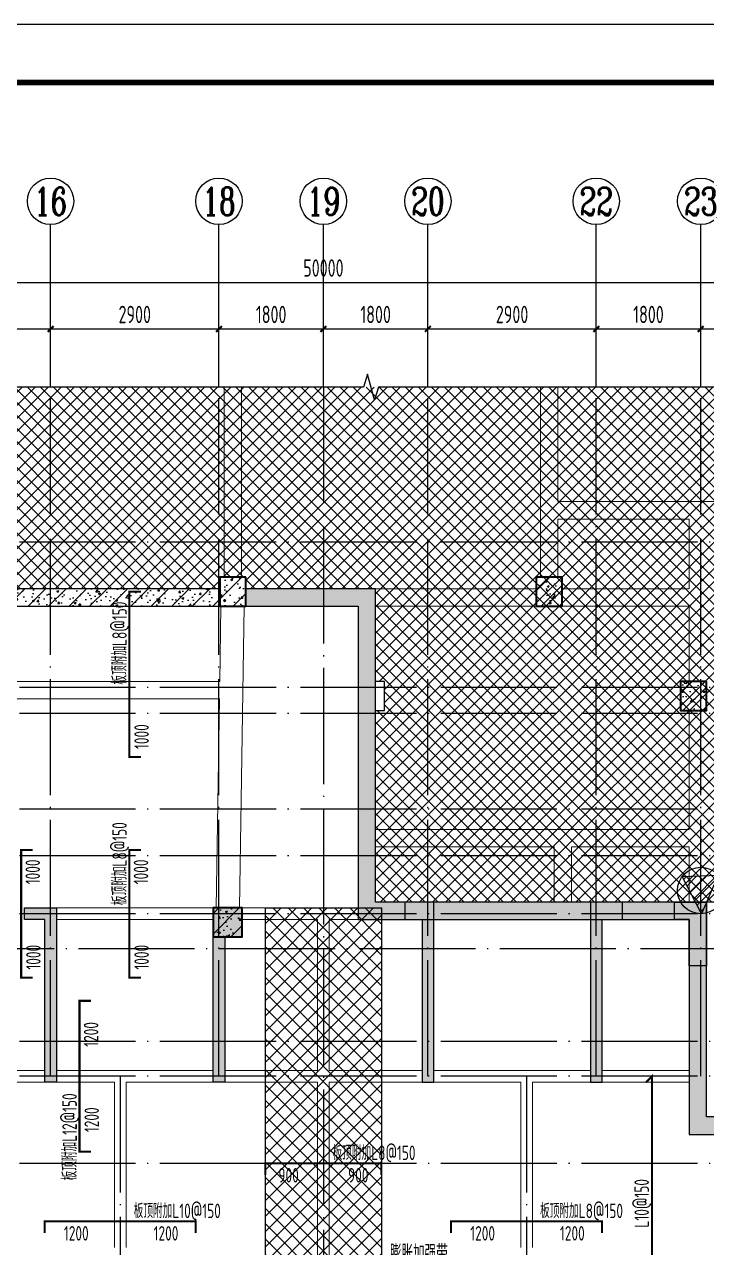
# Model space of a CAD drawing. Extents: x -1712635 to -854203, y -534641 to -21985.
# Drawn here: x -1229441 to -1217691, y -82062 to -60993 of the extents above; entities that cross this region are included whole.
import ezdxf
from ezdxf.enums import TextEntityAlignment as Align

# ---------------------------------------------------------------- set-up
doc = ezdxf.new("R2010")
doc.units = 0
doc.header["$LTSCALE"] = 1000
doc.linetypes.add('DOTE', pattern=[2.4200000000000004, 2, -0.2, 0.02, -0.2])
doc.linetypes.add('底图$0$虚线', pattern=[625, 375, -250])
doc.layers.get('0').update_dxf_attribs({"linetype": 'CONTINUOUS'})
doc.layers.get('Defpoints').update_dxf_attribs({"linetype": 'CONTINUOUS'})
for name, color, linetype in [('-TK', 7, 'CONTINUOUS'), ('A-AXIS', 1, 'CONTINUOUS'), ('A-DOTE', 10, 'DOTE'), ('AXIS_NUM', 7, 'CONTINUOUS'), ('S-B板填充', 251, 'CONTINUOUS'), ('S-B板配筋', 6, 'CONTINUOUS'), ('S-B板配筋号', 7, 'CONTINUOUS'), ('S-Q墙填充', 252, 'CONTINUOUS'), ('S-Q墙实线', 6, 'CONTINUOUS'), ('S-X详图标注', 3, 'CONTINUOUS'), ('S-Y一般标注', 3, 'CONTINUOUS'), ('S-Z柱实线', 6, 'CONTINUOUS'), ('S-楼板文字', 7, 'CONTINUOUS'), ('THIN', 7, 'CONTINUOUS'), ('后浇带', 8, 'CONTINUOUS'), ('轮廓线-核心筒', 7, 'CONTINUOUS')]:
    doc.layers.add(name, color=color, linetype=linetype)
doc.layers.add('底图$0$砼柱', color=2, linetype='CONTINUOUS', lineweight=35)
doc.layers.add('底图$0$砼梁虚线', color=4, linetype='底图$0$虚线', lineweight=18)
doc.styles.add('TSSD_Axis', font='complex.shx', dxfattribs={"width": 0.7, "bigfont": 'hztxt.shx'})
doc.styles.add('TSSD_DIMENSION', font='Tssdeng.shx', dxfattribs={"width": 0.7, "bigfont": 'tssdchn.shx'})
doc.styles.add('TSSD_REIN', font='tssdeng.shx', dxfattribs={"width": 0.7, "height": 300, "bigfont": 'tssdchn.shx'})
doc.dimstyles.new('TSSD_100_100', dxfattribs={"dimtxt": 300, "dimasz": 100, "dimexe": 100, "dimexo": 250, "dimgap": 100, "dimtad": 1, "dimdec": 0, "dimzin": 0, "dimdsep": 46, "dimtxsty": 'TSSD_DIMENSION', "dimblk": 'ARCHTICK', "dimcen": 0, "dimdle": 100, "dimclrt": 7, "dimadec": 0, "dimazin": 0, "dimtfac": 1, "dimtdec": 0, "dimtix": 1, "dimtmove": 2, "dimatfit": 3, "dimldrblk": 'ARCHTICK', "dimfxl": 0, "dimtolj": 1, "dimtzin": 0, "dimarcsym": 0})
pattern_1 = [(49.99999999999999, (-1250292.008570448, -65762.50200180066), (358.6300913003767, -31.37606749129755), [37.5, -412.5]), (355, (-1250292.008570448, -65762.50200180066), (-69.3756668065, 376.0960668500059), [30, -330]), (100.4514, (-1250262.122730449, -65765.11667180066), (289.2546908570108, 344.7197710304768), [31.870095, -350.571056]), (46.18420000000002, (-1250292.008570448, -65662.50200180066), (533.6205243128222, -82.75950716450905), [56.24999999999993, -618.7499999999989]), (96.6356, (-1250247.540197948, -65669.39865530067), (467.3313527743517, 487.0589354502209), [47.805144, -525.8565]), (351.1842, (-1250292.008570448, -65662.50200180066), (467.3309725668136, 487.0593004626623), [45, -495]), (21, (-1250242.008570448, -65687.50200180066), (298.4535260592309, -201.3094453326694), [37.5, -412.5]), (326.0000000000001, (-1250242.008570448, -65687.50200180066), (121.6576659607909, 362.5750225234265), [30, -330]), (71.4514, (-1250217.137453949, -65704.27780480066), (420.111314290745, 161.2652483549762), [31.870095, -350.571056]), (37.50000000000001, (-1250292.008570448, -65762.50200180066), (6.079927658645334, 166.4469269156558), [0, -326, 0, -335, 0, -331.25]), (7.499999999999999, (-1250292.008570448, -65762.50200180066), (131.5347687210743, 197.2058559411801), [0, -191, 0, -318.5, 0, -126.25]), (327.5, (-1250403.508570448, -65762.50200180066), (266.9112180862045, -11.27743586718988), [0, -125, 0, -390, 0, -517.5]), (317.5, (-1250453.508570448, -65762.50200180066), (291.5930846711931, 50.05249116615887), [0, -162.5, 0, -259, 0, -367.5]), (45, (-1250292.008570448, -65762.50200180066), (-176.7766952966369, 176.7766952966369), [])]

# ---------------------------------------------------------------- blocks, each defined once
blk = doc.blocks.new('ts_axno')
at = {"color": 0, "linetype": 'ByBlock', "lineweight": -2}
blk.add_circle((0, 0), 0.5, dxfattribs=at)
at = {"color": 0, "linetype": 'ByBlock', "lineweight": -2, "style": 'TSSD_Axis', "width": 0.7}
blk.add_attdef('A', text='', height=0.6, dxfattribs=at).set_placement((0, 0), align=Align.MIDDLE_CENTER)
blk = doc.blocks.new('_ArchTick')
at = {"color": 0, "const_width": 0.35}
blk.add_lwpolyline([(-0.5, -0.5), (0.5, 0.5)], dxfattribs=at)
blk = doc.blocks.new('*D442')
at = {"layer": 'Defpoints', "color": 0}
for p in [(-201473.6084376008, 330467.6195611753), (-203273.6084382245, 329467.6195611753), (-201473.6084376008, 329467.6195611753)]:
    blk.add_point(p, dxfattribs=at)
at = {"layer": 'S-Y一般标注', "color": 0, "lineweight": -2}
for p, q in [((-203373.6084382245, 330467.6195611753), (-201373.6084376008, 330467.6195611753)), ((-203273.6084382245, 329717.6195611753), (-203273.6084382245, 330567.6195611753)), ((-201473.6084376008, 329717.6195611753), (-201473.6084376008, 330567.6195611753))]:
    blk.add_line(p, q, dxfattribs=at)
at = {"layer": 'S-Y一般标注', "color": 0, "lineweight": -2, "xscale": 100, "yscale": 100, "zscale": 100, "rotation": 180}
blk.add_blockref('_ArchTick', (-203273.6084382245, 330467.6195611753), dxfattribs=at)
at = {"layer": 'S-Y一般标注', "color": 0, "lineweight": -2, "xscale": 100, "yscale": 100, "zscale": 100}
blk.add_blockref('_ArchTick', (-201473.6084376008, 330467.6195611753), dxfattribs=at)
at = {"layer": 'S-Y一般标注', "color": 7, "insert": (-202373.6084379126, 330717.6195611753), "char_height": 300, "attachment_point": 5, "style": 'TSSD_DIMENSION'}
blk.add_mtext('\\A1;1800', dxfattribs=at)
blk = doc.blocks.new('*D443')
at = {"layer": 'Defpoints', "color": 0}
for p in [(-198573.6084374912, 330467.6195611753), (-201473.6084376008, 329467.6195611753), (-198573.6084374912, 329467.6195611753)]:
    blk.add_point(p, dxfattribs=at)
at = {"layer": 'S-Y一般标注', "color": 0, "lineweight": -2}
for p, q in [((-201573.6084376008, 330467.6195611753), (-198473.6084374912, 330467.6195611753)), ((-201473.6084376008, 329717.6195611753), (-201473.6084376008, 330567.6195611753)), ((-198573.6084374912, 329717.6195611753), (-198573.6084374912, 330567.6195611753))]:
    blk.add_line(p, q, dxfattribs=at)
at = {"layer": 'S-Y一般标注', "color": 0, "lineweight": -2, "xscale": 100, "yscale": 100, "zscale": 100, "rotation": 180}
blk.add_blockref('_ArchTick', (-201473.6084376008, 330467.6195611753), dxfattribs=at)
at = {"layer": 'S-Y一般标注', "color": 0, "lineweight": -2, "xscale": 100, "yscale": 100, "zscale": 100}
blk.add_blockref('_ArchTick', (-198573.6084374912, 330467.6195611753), dxfattribs=at)
at = {"layer": 'S-Y一般标注', "color": 7, "insert": (-200023.608437546, 330717.6195611753), "char_height": 300, "attachment_point": 5, "style": 'TSSD_DIMENSION'}
blk.add_mtext('\\A1;2900', dxfattribs=at)
blk = doc.blocks.new('*D444')
at = {"layer": 'Defpoints', "color": 0}
for p in [(-196773.608438376, 330467.6195611753), (-198573.6084374912, 329467.6195611753), (-196773.608438376, 329467.6195611753)]:
    blk.add_point(p, dxfattribs=at)
at = {"layer": 'S-Y一般标注', "color": 0, "lineweight": -2}
for p, q in [((-198673.6084374912, 330467.6195611753), (-196673.608438376, 330467.6195611753)), ((-198573.6084374912, 329717.6195611753), (-198573.6084374912, 330567.6195611753)), ((-196773.608438376, 329717.6195611753), (-196773.608438376, 330567.6195611753))]:
    blk.add_line(p, q, dxfattribs=at)
at = {"layer": 'S-Y一般标注', "color": 0, "lineweight": -2, "xscale": 100, "yscale": 100, "zscale": 100, "rotation": 180}
blk.add_blockref('_ArchTick', (-198573.6084374912, 330467.6195611753), dxfattribs=at)
at = {"layer": 'S-Y一般标注', "color": 0, "lineweight": -2, "xscale": 100, "yscale": 100, "zscale": 100}
blk.add_blockref('_ArchTick', (-196773.608438376, 330467.6195611753), dxfattribs=at)
at = {"layer": 'S-Y一般标注', "color": 7, "insert": (-197673.6084379336, 330717.6195611753), "char_height": 300, "attachment_point": 5, "style": 'TSSD_DIMENSION'}
blk.add_mtext('\\A1;1800', dxfattribs=at)
blk = doc.blocks.new('*D445')
at = {"layer": 'Defpoints', "color": 0}
for p in [(-194973.6084392609, 330467.6195611753), (-196773.608438376, 329467.6195611753), (-194973.6084392609, 329467.6195611753)]:
    blk.add_point(p, dxfattribs=at)
at = {"layer": 'S-Y一般标注', "color": 0, "lineweight": -2}
for p, q in [((-196873.608438376, 330467.6195611753), (-194873.6084392609, 330467.6195611753)), ((-196773.608438376, 329717.6195611753), (-196773.608438376, 330567.6195611753)), ((-194973.6084392609, 329717.6195611753), (-194973.6084392609, 330567.6195611753))]:
    blk.add_line(p, q, dxfattribs=at)
at = {"layer": 'S-Y一般标注', "color": 0, "lineweight": -2, "xscale": 100, "yscale": 100, "zscale": 100, "rotation": 180}
blk.add_blockref('_ArchTick', (-196773.608438376, 330467.6195611753), dxfattribs=at)
at = {"layer": 'S-Y一般标注', "color": 0, "lineweight": -2, "xscale": 100, "yscale": 100, "zscale": 100}
blk.add_blockref('_ArchTick', (-194973.6084392609, 330467.6195611753), dxfattribs=at)
at = {"layer": 'S-Y一般标注', "color": 7, "insert": (-195873.6084388185, 330717.6195611753), "char_height": 300, "attachment_point": 5, "style": 'TSSD_DIMENSION'}
blk.add_mtext('\\A1;1800', dxfattribs=at)
blk = doc.blocks.new('*D446')
at = {"layer": 'Defpoints', "color": 0}
for p in [(-192073.6084391514, 330467.6195611753), (-194973.6084392609, 329467.6195611753), (-192073.6084391514, 329467.6195611753)]:
    blk.add_point(p, dxfattribs=at)
at = {"layer": 'S-Y一般标注', "color": 0, "lineweight": -2}
for p, q in [((-195073.6084392609, 330467.6195611753), (-191973.6084391514, 330467.6195611753)), ((-194973.6084392609, 329717.6195611753), (-194973.6084392609, 330567.6195611753)), ((-192073.6084391514, 329717.6195611753), (-192073.6084391514, 330567.6195611753))]:
    blk.add_line(p, q, dxfattribs=at)
at = {"layer": 'S-Y一般标注', "color": 0, "lineweight": -2, "xscale": 100, "yscale": 100, "zscale": 100, "rotation": 180}
blk.add_blockref('_ArchTick', (-194973.6084392609, 330467.6195611753), dxfattribs=at)
at = {"layer": 'S-Y一般标注', "color": 0, "lineweight": -2, "xscale": 100, "yscale": 100, "zscale": 100}
blk.add_blockref('_ArchTick', (-192073.6084391514, 330467.6195611753), dxfattribs=at)
at = {"layer": 'S-Y一般标注', "color": 7, "insert": (-193523.6084392061, 330717.6195611753), "char_height": 300, "attachment_point": 5, "style": 'TSSD_DIMENSION'}
blk.add_mtext('\\A1;2900', dxfattribs=at)
blk = doc.blocks.new('*D447')
at = {"layer": 'Defpoints', "color": 0}
for p in [(-190273.6084385277, 330467.6195611753), (-192073.6084391514, 329467.6195611753), (-190273.6084385277, 329467.6195611753)]:
    blk.add_point(p, dxfattribs=at)
at = {"layer": 'S-Y一般标注', "color": 0, "lineweight": -2}
for p, q in [((-192173.6084391514, 330467.6195611753), (-190173.6084385277, 330467.6195611753)), ((-192073.6084391514, 329717.6195611753), (-192073.6084391514, 330567.6195611753)), ((-190273.6084385277, 329717.6195611753), (-190273.6084385277, 330567.6195611753))]:
    blk.add_line(p, q, dxfattribs=at)
at = {"layer": 'S-Y一般标注', "color": 0, "lineweight": -2, "xscale": 100, "yscale": 100, "zscale": 100, "rotation": 180}
blk.add_blockref('_ArchTick', (-192073.6084391514, 330467.6195611753), dxfattribs=at)
at = {"layer": 'S-Y一般标注', "color": 0, "lineweight": -2, "xscale": 100, "yscale": 100, "zscale": 100}
blk.add_blockref('_ArchTick', (-190273.6084385277, 330467.6195611753), dxfattribs=at)
at = {"layer": 'S-Y一般标注', "color": 7, "insert": (-191173.6084388395, 330717.6195611753), "char_height": 300, "attachment_point": 5, "style": 'TSSD_DIMENSION'}
blk.add_mtext('\\A1;1800', dxfattribs=at)
blk = doc.blocks.new('*D448')
at = {"layer": 'Defpoints', "color": 0}
for p in [(-188573.6084396375, 330467.6195611753), (-190273.6084385277, 329467.6195611753), (-188573.6084396375, 329467.6195611753)]:
    blk.add_point(p, dxfattribs=at)
at = {"layer": 'S-Y一般标注', "color": 0, "lineweight": -2}
for p, q in [((-190373.6084385277, 330467.6195611753), (-188473.6084396375, 330467.6195611753)), ((-190273.6084385277, 329717.6195611753), (-190273.6084385277, 330567.6195611753)), ((-188573.6084396375, 329717.6195611753), (-188573.6084396375, 330567.6195611753))]:
    blk.add_line(p, q, dxfattribs=at)
at = {"layer": 'S-Y一般标注', "color": 0, "lineweight": -2, "xscale": 100, "yscale": 100, "zscale": 100, "rotation": 180}
blk.add_blockref('_ArchTick', (-190273.6084385277, 330467.6195611753), dxfattribs=at)
at = {"layer": 'S-Y一般标注', "color": 0, "lineweight": -2, "xscale": 100, "yscale": 100, "zscale": 100}
blk.add_blockref('_ArchTick', (-188573.6084396375, 330467.6195611753), dxfattribs=at)
at = {"layer": 'S-Y一般标注', "color": 7, "insert": (-189423.6084390826, 330717.6195611753), "char_height": 300, "attachment_point": 5, "style": 'TSSD_DIMENSION'}
blk.add_mtext('\\A1;1700', dxfattribs=at)
blk = doc.blocks.new('*D456')
at = {"layer": 'Defpoints', "color": 0}
for p in [(-171773.6084387532, 331267.6195611753), (-221773.608437999, 329467.6195611753), (-171773.6084387532, 329467.6195611753)]:
    blk.add_point(p, dxfattribs=at)
at = {"layer": 'S-Y一般标注', "color": 0, "lineweight": -2}
for p, q in [((-221873.608437999, 331267.6195611753), (-171673.6084387532, 331267.6195611753)), ((-221773.608437999, 329717.6195611753), (-221773.608437999, 331367.6195611753)), ((-171773.6084387532, 329717.6195611753), (-171773.6084387532, 331367.6195611753))]:
    blk.add_line(p, q, dxfattribs=at)
at = {"layer": 'S-Y一般标注', "color": 0, "lineweight": -2, "xscale": 100, "yscale": 100, "zscale": 100, "rotation": 180}
blk.add_blockref('_ArchTick', (-221773.608437999, 331267.6195611753), dxfattribs=at)
at = {"layer": 'S-Y一般标注', "color": 0, "lineweight": -2, "xscale": 100, "yscale": 100, "zscale": 100}
blk.add_blockref('_ArchTick', (-171773.6084387532, 331267.6195611753), dxfattribs=at)
at = {"layer": 'S-Y一般标注', "color": 7, "insert": (-196773.6084383761, 331517.6195611753), "char_height": 300, "attachment_point": 5, "style": 'TSSD_DIMENSION'}
blk.add_mtext('\\A1;50000', dxfattribs=at)
blk = doc.blocks.new('A1')
blk.add_lwpolyline([(0, 59400), (0, 0), (84100, 0), (84100, 59400)], close=True)
at = {"const_width": 100}
blk.add_lwpolyline([(2500, 58400), (2500, 1000), (83100, 1000), (83100, 58400)], close=True, dxfattribs=at)
blk = doc.blocks.new('20210825.16003463')
at = {"layer": 'S-X详图标注'}
h = blk.add_hatch(dxfattribs=at)
h.set_pattern_fill('METAL', color=256, scale=30, style=0)
h.set_pattern_definition([(45, (143888.1453449943, -201553.9029858559), (-84.85281374238569, 84.8528137423857), [])])
h.paths.add_polyline_path([(32352.70566906943, 9400.007384918674), (32022.12571609183, 10042.9555483256), (32640.90579077811, 10063.03539034961)])
blk.add_lwpolyline([(32352.70566906943, 9400.007384918674), (32022.12571609183, 10042.9555483256), (32640.90579077811, 10063.03539034961), (32352.7056690699, 9400.007384918674)], dxfattribs=at)
blk.add_circle((32339.73222103878, 9799.796941618479), 399.9999999999999, dxfattribs=at)
blk = doc.blocks.new('20210825.01395608')
at = {"layer": 'A-AXIS'}
for p, q in [((103898.7004658711, -233739.6926856079), (103898.7004658711, -230939.6926856079)), ((106798.7004659807, -233739.6926856079), (106798.7004659807, -230939.6926856079)), ((108598.7004650958, -233739.6926856079), (108598.7004650958, -230939.6926856079)), ((110398.7004642109, -233739.6926856079), (110398.7004642109, -230939.6926856079)), ((113298.7004643205, -233739.6926856079), (113298.7004643205, -230939.6926856079)), ((115098.7004649442, -233739.6926856079), (115098.7004649442, -230939.6926856079))]:
    blk.add_line(p, q, dxfattribs=at)
at = {"layer": 'A-DOTE'}
for p, q in [((103898.7004658655, -245613.2426324897), (103898.7004658711, -233739.6926856079)), ((106798.7004659749, -245613.2426406814), (106798.7004659807, -233739.6926856079)), ((108598.7004650958, -233739.6926856079), (108598.7004650902, -255388.1186960402)), ((110398.7004642054, -245613.2426406814), (110398.7004642109, -233739.6926856079)), ((113298.7004643148, -245613.2426324897), (113298.7004643205, -233739.6926856079)), ((115098.7004644054, -245613.2426324897), (115098.7004649442, -233739.6926856079)), ((136822.6112885202, -236413.2426334576), (82598.7004654673, -236413.2426334576)), ((136822.6112885202, -238913.2426334576), (82598.70046546735, -238913.2426334576)), ((136822.6112885202, -239363.2426334576), (82598.7004654673, -239363.2426334576)), ((136822.6112885202, -241013.242633255), (82598.70046546735, -241013.242633255)), ((136822.6112885202, -241813.2426391831), (82598.70046546735, -241813.242639183)), ((136822.6112885202, -242813.2426327005), (82598.70046546735, -242813.2426327003)), ((82598.70046546735, -243412.972363044), (136822.6112885202, -243412.9724069442)), ((136822.6112885202, -245013.2426334395), (82598.70046546735, -245013.2426334393)), ((136822.6112885202, -245613.2426324898), (82598.70046546735, -245613.2426324897)), ((105098.7004746411, -245613.2426405941), (105098.7004746411, -255388.1186960402)), ((112098.7004555392, -245613.2426405941), (112098.7004555393, -255388.1186960402)), ((136822.6112885202, -247113.2426341967), (82598.70046546735, -247113.2426331984))]:
    blk.add_line(p, q, dxfattribs=at)
at = {"layer": 'A-AXIS'}
ref = blk.add_blockref('ts_axno', (103898.7004658711, -230539.6926856079), dxfattribs=dict(at, xscale=800, yscale=800, zscale=800))
ref.add_attrib('10', '16', dxfattribs={"layer": 'AXIS_NUM', "height": 480, "style": 'TSSD_Axis', "width": 0.7}).set_placement((103898.7004658711, -230539.6926856079), align=Align.MIDDLE_CENTER)
ref = blk.add_blockref('ts_axno', (106798.7004659807, -230539.6926856079), dxfattribs=dict(at, xscale=800, yscale=800, zscale=800))
ref.add_attrib('11', '18', dxfattribs={"layer": 'AXIS_NUM', "height": 480, "style": 'TSSD_Axis', "width": 0.7}).set_placement((106798.7004659807, -230539.6926856079), align=Align.MIDDLE_CENTER)
ref = blk.add_blockref('ts_axno', (108598.7004650958, -230539.6926856079), dxfattribs=dict(at, xscale=800, yscale=800, zscale=800))
ref.add_attrib('12', '19', dxfattribs={"layer": 'AXIS_NUM', "height": 480, "style": 'TSSD_Axis', "width": 0.7}).set_placement((108598.7004650958, -230539.6926856079), align=Align.MIDDLE_CENTER)
ref = blk.add_blockref('ts_axno', (110398.7004642109, -230539.6926856079), dxfattribs=dict(at, xscale=800, yscale=800, zscale=800))
ref.add_attrib('13', '20', dxfattribs={"layer": 'AXIS_NUM', "height": 480, "style": 'TSSD_Axis', "width": 0.7}).set_placement((110398.7004642109, -230539.6926856079), align=Align.MIDDLE_CENTER)
ref = blk.add_blockref('ts_axno', (113298.7004643205, -230539.6926856079), dxfattribs=dict(at, xscale=800, yscale=800, zscale=800))
ref.add_attrib('14', '22', dxfattribs={"layer": 'AXIS_NUM', "height": 480, "style": 'TSSD_Axis', "width": 0.7}).set_placement((113298.7004643205, -230539.6926856079), align=Align.MIDDLE_CENTER)
ref = blk.add_blockref('ts_axno', (115098.7004649442, -230539.6926856079), dxfattribs=dict(at, xscale=800, yscale=800, zscale=800))
ref.add_attrib('15', '23', dxfattribs={"layer": 'AXIS_NUM', "height": 480, "style": 'TSSD_Axis', "width": 0.7}).set_placement((115098.7004649442, -230539.6926856079), align=Align.MIDDLE_CENTER)
at = {"layer": 'S-Y一般标注'}
for base, p1, p2, picture, middle in [((133598.7004647186, -231939.6926856079), (83598.70046547288, -233739.6926856079), (133598.7004647186, -233739.6926856079), '*D456', (108598.7004650958, -231689.6926856079)), ((103898.7004658711, -232739.6926856079), (102098.7004652474, -233739.6926856079), (103898.7004658711, -233739.6926856079), '*D442', (102998.7004655592, -232489.6926856079)), ((106798.7004659807, -232739.6926856079), (103898.7004658711, -233739.6926856079), (106798.7004659807, -233739.6926856079), '*D443', (105348.7004659259, -232489.6926856079)), ((108598.7004650958, -232739.6926856079), (106798.7004659807, -233739.6926856079), (108598.7004650958, -233739.6926856079), '*D444', (107698.7004655382, -232489.6926856079)), ((110398.7004642109, -232739.6926856079), (108598.7004650958, -233739.6926856079), (110398.7004642109, -233739.6926856079), '*D445', (109498.7004646534, -232489.6926856079)), ((113298.7004643205, -232739.6926856079), (110398.7004642109, -233739.6926856079), (113298.7004643205, -233739.6926856079), '*D446', (111848.7004642657, -232489.6926856079)), ((115098.7004649442, -232739.6926856079), (113298.7004643205, -233739.6926856079), (115098.7004649442, -233739.6926856079), '*D447', (114198.7004646323, -232489.6926856079)), ((116798.7004638344, -232739.6926856079), (115098.7004649442, -233739.6926856079), (116798.7004638344, -233739.6926856079), '*D448', (115948.7004643893, -232489.6926856079))]:
    dim = blk.add_linear_dim(base=base, p1=p1, p2=p2, dimstyle='TSSD_100_100', dxfattribs=at)
    dim.commit()
    dim.dimension.update_dxf_attribs({"geometry": picture, "text_midpoint": middle, "insert": (305372.3089034719, -563207.3122467832)})

msp = doc.modelspace()

# ---------------------------------------------------------------- hatches: boundary and pattern name
at = {"layer": 'S-B板填充'}
h = msp.add_hatch(dxfattribs=at)
h.set_pattern_fill('HOLE_MATETIEL', color=256, scale=50, style=0)
h.set_pattern_definition([(45, (-1207658.691777553, -77072.04733956215), (-112.2532015133644, 112.2532015133644), []), (135, (-1207658.691777553, -77072.04733956215), (-112.2532015133644, -112.2532015133644), [])])
h.paths.add_polyline_path([(-1196653.035314919, -67238.70824792498), (-1250291.306611781, -67238.70824792498), (-1250291.306611781, -87387.13425835723), (-1196653.035314919, -87387.13425835723)])
h.paths.add_polyline_path([(-1233491.306907177, -84912.2664321179), (-1240091.306908139, -84912.26643513353), (-1240091.306908134, -83712.26643142558), (-1249691.306908134, -83712.26643142547), (-1249691.30690814, -83212.2655799262), (-1249391.30691257, -83212.2655799262), (-1249391.306903697, -76212.26643428137), (-1241191.306932129, -76212.26286694745), (-1241191.306882224, -74412.2616072835), (-1239091.30681166, -74412.26517461741), (-1239091.306861565, -72312.2655799262), (-1236191.306909658, -72312.2655799262), (-1231528.035384655, -72312.2655799262), (-1231528.035384655, -70512.2655799262), (-1231078.035384655, -70512.2655799262), (-1231078.035384655, -70712.26557992632), (-1226078.035386175, -70712.2655799262), (-1226078.035386175, -70512.2655799262), (-1225628.035386175, -70512.2655799262), (-1225628.035386175, -70712.2655799262), (-1223391.306909658, -70712.2655799262), (-1223391.306909658, -72312.2655799262), (-1223241.306909658, -72312.2655799262), (-1223241.306909658, -72812.2655799262), (-1223391.306909658, -72812.2626870058), (-1223391.306909658, -76112.2626870058), (-1216191.306909658, -76112.2655799262), (-1216191.306909658, -74412.26728574431), (-1207391.306907177, -74412.26728574431), (-1207391.306907373, -76811.98481131095), (-1205891.306907378, -76811.97890963958), (-1205891.306908139, -72812.26643513364), (-1206041.306908139, -72812.26643513364), (-1206041.306908134, -72312.26643513364), (-1197691.306908134, -72312.26643513364), (-1197691.306908139, -83712.26643513364), (-1208491.306909335, -83712.26643513364), (-1208491.306908787, -84912.26643211616), (-1215091.306908139, -84912.26643513364), (-1215091.306906628, -83712.26643513364), (-1233491.306908139, -83712.26643513364)], flags=16)
at = {"layer": 'S-Q墙填充'}
h = msp.add_hatch(dxfattribs=at)
h.set_pattern_fill('ARMORED', color=252, scale=50, style=0)
h.set_pattern_definition(pattern_1)
h.paths.add_polyline_path([(-1225628.035384655, -70512.2655799262), (-1226078.035384655, -70512.2655799262), (-1226078.035384655, -71012.2655799262), (-1225628.035384655, -71012.2655799262)])
h = msp.add_hatch(dxfattribs=at)
h.set_pattern_fill('ARMORED', color=252, scale=50, style=0)
h.set_pattern_definition(pattern_1)
h.paths.add_polyline_path([(-1220178.035384655, -70512.2655799262), (-1220628.035384655, -70512.2655799262), (-1220628.035384655, -71012.2655799262), (-1220178.035384655, -71012.2655799262)])
h = msp.add_hatch(dxfattribs=at)
h.set_pattern_fill('ARMORED', color=252, scale=50, style=0)
h.set_pattern_definition(pattern_1)
h.paths.add_polyline_path([(-1231078.035384655, -71012.2655799262), (-1226078.035384655, -71012.2655799262), (-1226078.035384655, -70712.2655799262), (-1231078.035384655, -70712.2655799262)])
h = msp.add_hatch(dxfattribs=at)
h.set_pattern_fill('ARMORED', color=252, scale=50, style=0)
h.set_pattern_definition(pattern_1)
h.paths.add_polyline_path([(-1205891.306908138, -78412.25819576881), (-1210641.306908138, -78412.25819576881), (-1210641.306908138, -80512.2655799262), (-1212941.306908138, -80512.2655799262), (-1212941.306908138, -79812.2655799262), (-1217691.306908138, -79812.2655799262), (-1217691.306908138, -76112.2655799262), (-1223391.306908138, -76112.2655799262), (-1223391.306908138, -70712.2655799262), (-1225628.035384655, -70712.2655799262), (-1225628.035384655, -71012.2655799262), (-1223691.306908138, -71012.2655799262), (-1223691.306908138, -76412.2655799262), (-1217991.306908138, -76412.2655799262), (-1217991.306908138, -80112.2655799262), (-1213241.306908138, -80112.2655799262), (-1213241.306908138, -80812.2655799262), (-1210341.306908138, -80812.2655799262), (-1210341.306908138, -78712.25819576881), (-1205591.306908138, -78712.25819576881), (-1205591.306908138, -72812.26643141359), (-1205891.306908138, -72812.26643141359)])
h = msp.add_hatch(dxfattribs=at)
h.set_pattern_fill('ARMORED', color=252, scale=50, style=0)
h.set_pattern_definition(pattern_1)
h.paths.add_polyline_path([(-1217691.306908138, -72312.26728290098), (-1218141.306908138, -72312.26728290098), (-1218141.306908138, -72812.26728290098), (-1217691.306908138, -72812.26728290098)])
for points in [[(-1228891.306904263, -76212.26908915327), (-1228891.306905462, -79212.26908858027), (-1229091.306905462, -79212.26908858027), (-1229091.306904263, -76412.26908915327), (-1229441.306904263, -76412.26908915327), (-1229441.306904263, -76212.26908915327)], [(-1225991.30651065, -79212.26908873953), (-1226191.30651065, -79212.26908873953), (-1226191.306511836, -76212.26908873953), (-1225691.306512201, -76212.26908873953), (-1225691.306511836, -76712.26908873953), (-1225991.306511836, -76712.26908873953)], [(-1222591.307302517, -79212.26908873953), (-1222391.307302517, -79212.26908873953), (-1222391.307302517, -76112.26908873953), (-1222891.307302152, -76112.26908873953), (-1222891.307302517, -76412.26908873953), (-1222591.307302517, -76412.26908873953)], [(-1219691.30691009, -76112.26908915327), (-1219691.306908891, -79212.26908858027), (-1219491.306908891, -79212.26908858027), (-1219491.30691009, -76412.26908915327), (-1219141.30691009, -76412.26908915327), (-1219141.30691009, -76112.26908915327)], [(-1217991.306946965, -77212.26940461365), (-1217991.30689414, -76412.26562616904), (-1218241.30689414, -76412.26553368336), (-1218241.306880934, -76112.26900760643), (-1217691.307195324, -76112.26915294118), (-1217691.307765475, -77212.27012082213)]]:
    msp.add_hatch(color=256, dxfattribs=at).paths.add_polyline_path(points)
h = msp.add_hatch(dxfattribs=at)
h.set_pattern_fill('ARMORED', color=252, scale=50, style=0)
h.set_pattern_definition(pattern_1)
h.paths.add_polyline_path([(-1226191.306908138, -76712.2655799262), (-1225691.306908138, -76712.2655799262), (-1225691.306908138, -76212.2655799262), (-1226191.306908138, -76212.2655799262)])
at = {"layer": '后浇带'}
h = msp.add_hatch(dxfattribs=at)
h.set_pattern_fill('ANSI37', color=144, scale=1500, angle=89.99999999999999, style=0)
h.set_pattern_definition([(135, (-2325527.918947187, -1278011.262943152), (-132.5825214724777, -132.5825214724776), []), (225, (-2325527.918947187, -1278011.262943152), (132.5825214724776, -132.5825214724777), [])])
h.paths.add_polyline_path([(-1225291.306614383, -83712.26286779973), (-1225291.491955299, -76212.26294315199), (-1223291.491955299, -76212.26294315199), (-1223291.306609932, -83712.26286779973)])

# ---------------------------------------------------------------- linework, layer by layer
at = {"layer": 'S-B板配筋', "lineweight": 35, "const_width": 35}
for points in [[(-1227433.384215535, -73612.25995856695), (-1227633.384215535, -73612.25993177205), (-1227633.383974381, -70762.26696249863), (-1227433.383974381, -70762.26698929354)], [(-1229298.122381638, -77412.25116429095), (-1229498.122381638, -77412.25113749604), (-1229498.122140484, -75212.25113749604), (-1229298.122140484, -75212.25116429095)], [(-1227433.384215535, -77412.25995856694), (-1227633.384215535, -77412.25993177203), (-1227633.383974381, -75212.25993177203), (-1227433.383974381, -75212.25995856694)], [(-1228293.24208924, -80412.2581385756), (-1228493.24208924, -80412.2581117807), (-1228493.241848086, -77812.2581117807), (-1228293.241848086, -77812.2581385756)], [(-1218736.307307051, -83506.194003172), (-1218630.241291299, -83612.26002177615), (-1218630.241291299, -79112.25819481561), (-1218736.307309904, -79218.32421056747)], [(-1225291.305500859, -80812.25819600523), (-1225291.305500859, -80612.25819600523), (-1223291.305500859, -80612.25819600523), (-1223291.305500859, -80812.25819600523)], [(-1229091.305549485, -81812.59258150033), (-1229091.305549485, -81612.59258150033), (-1226491.305549485, -81612.59258150033), (-1226491.305549485, -81812.59258150033)], [(-1222091.294570667, -81812.59150454884), (-1222091.294570667, -81612.59150454884), (-1219491.294570667, -81612.59150454884), (-1219491.294570667, -81812.59150454884)]]:
    msp.add_lwpolyline(points, dxfattribs=at)
at = {"layer": 'S-Q墙实线'}
msp.add_lwpolyline([(-1231078.035384655, -71012.2655799262), (-1226078.035384655, -71012.2655799262), (-1226078.035384655, -70712.2655799262), (-1231078.035384655, -70712.2655799262), (-1231078.035383893, -71012.2655799262)], dxfattribs=at)
at = {"layer": 'S-Q墙实线', "linetype": 'ByBlock'}
msp.add_lwpolyline([(-1205891.306908138, -78412.25819576881), (-1210641.306908138, -78412.25819576881), (-1210641.306908138, -80512.2655799262), (-1212941.306908138, -80512.2655799262), (-1212941.306908138, -79812.2655799262), (-1217691.306908138, -79812.2655799262), (-1217691.306908138, -76112.2655799262), (-1223391.306908138, -76112.2655799262), (-1223391.306908138, -70712.2655799262), (-1225628.035384655, -70712.2655799262), (-1225628.035384655, -71012.2655799262), (-1223691.306908138, -71012.2655799262), (-1223691.306908138, -76412.2655799262), (-1217991.306908138, -76412.2655799262), (-1217991.306908138, -80112.2655799262), (-1213241.306908138, -80112.2655799262), (-1213241.306908138, -80812.2655799262), (-1210341.306908138, -80812.2655799262), (-1210341.306908138, -78712.25819576881), (-1205591.306908138, -78712.25819576881), (-1205591.306908138, -72812.26643141359), (-1205891.306908138, -72812.26643141359), (-1205891.306908138, -78412.25819576893)], dxfattribs=at)
at = {"layer": 'S-Q墙实线'}
for points in [[(-1228891.306904263, -76212.26908915327), (-1228891.306905462, -79212.26908858027), (-1229091.306905462, -79212.26908858027), (-1229091.306904263, -76412.26908915327), (-1229441.306904263, -76412.26908915327), (-1229441.306904263, -76212.26908915327)], [(-1225991.30651065, -79212.26908873953), (-1226191.30651065, -79212.26908873953), (-1226191.306511836, -76212.26908873953), (-1225691.306512201, -76212.26908873953), (-1225691.306511836, -76712.26908873953), (-1225991.306511836, -76712.26908873953)], [(-1222591.307302517, -79212.26908873953), (-1222391.307302517, -79212.26908873953), (-1222391.307302517, -76112.26908873953), (-1222891.307302152, -76112.26908873953), (-1222891.307302517, -76412.26908873953), (-1222591.307302517, -76412.26908873953)], [(-1219691.30691009, -76112.26908915327), (-1219691.306908891, -79212.26908858027), (-1219491.306908891, -79212.26908858027), (-1219491.30691009, -76412.26908915327), (-1219141.30691009, -76412.26908915327), (-1219141.30691009, -76112.26908915327)], [(-1217991.306946965, -77212.26940461365), (-1217991.30689414, -76412.26562616904), (-1218241.30689414, -76412.26553368336), (-1218241.306880934, -76112.26900760643), (-1217691.307195324, -76112.26915294118), (-1217691.307765475, -77212.27012082213)]]:
    msp.add_lwpolyline(points, close=True, dxfattribs=at)
at = {"layer": 'S-Z柱实线', "lineweight": 35}
for points in [[(-1225628.035384655, -70512.2655799262), (-1226078.035384655, -70512.2655799262), (-1226078.035384655, -71012.2655799262), (-1225628.035384655, -71012.2655799262)], [(-1220178.035384655, -70512.2655799262), (-1220628.035384655, -70512.2655799262), (-1220628.035384655, -71012.2655799262), (-1220178.035384655, -71012.2655799262)], [(-1217691.306908138, -72312.26728290098), (-1218141.306908138, -72312.26728290098), (-1218141.306908138, -72812.26728290098), (-1217691.306908138, -72812.26728290098)], [(-1226191.306908138, -76712.2655799262), (-1225691.306908138, -76712.2655799262), (-1225691.306908138, -76212.2655799262), (-1226191.306908138, -76212.2655799262)]]:
    msp.add_lwpolyline(points, close=True, dxfattribs=at)
at = {"layer": 'THIN'}
msp.add_lwpolyline([(-1196373.035384655, -67238.70824792498), (-1223342.170998218, -67238.70824792498), (-1223412.170998218, -67458.70824792498), (-1223532.170998218, -67018.70824792498), (-1223602.170998218, -67238.70824792498), (-1250571.306611781, -67238.70824792498)], dxfattribs=at)
at = {"layer": '后浇带', "color": 144}
msp.add_lwpolyline([(-1225291.306614383, -83712.26286779973), (-1225291.491955299, -76212.26294315199), (-1223291.491955299, -76212.26294315199), (-1223291.306609932, -83712.26286779973)], close=True, dxfattribs=at)
at = {"layer": '底图$0$砼柱', "color": 3, "lineweight": 35}
for points in [[(-1225628.035384655, -70512.26292260026), (-1226078.035384655, -70512.26292260026), (-1226078.035384655, -71012.26292260026), (-1225628.035384655, -71012.26292260026)], [(-1220178.035384655, -70512.26292260026), (-1220628.035384655, -70512.26292260026), (-1220628.035384655, -71012.26292260026), (-1220178.035384655, -71012.26292260026)], [(-1217691.306908139, -72312.26462557504), (-1218141.306908139, -72312.26462557504), (-1218141.306908139, -72812.26462557504), (-1217691.306908139, -72812.26462557504)]]:
    msp.add_lwpolyline(points, close=True, dxfattribs=at)
at = {"layer": '底图$0$砼梁虚线', "lineweight": 18}
for p, q in [((-1226003.035383893, -67238.70824792498), (-1226003.035383893, -70512.26557992608)), ((-1225703.035383893, -70512.26557992608), (-1225703.035383893, -67238.70824792498)), ((-1220553.035383893, -67238.70824792498), (-1220553.035383893, -69362.26557992608)), ((-1220253.035383893, -69212.26557992608), (-1220253.035383893, -67238.70824792498)), ((-1217791.306907376, -69212.26557992608), (-1220253.035383893, -69212.26557992608)), ((-1215778.035383893, -69212.26557992608), (-1217791.306907376, -69212.26557992608)), ((-1220553.035383893, -69362.26557992608), (-1220553.035383893, -70512.26557992608)), ((-1220253.035383893, -70512.26557992608), (-1220253.035383893, -69512.26557992608)), ((-1220253.035383893, -69512.26557992608), (-1217991.306907376, -69512.26557992608)), ((-1217991.306907376, -69512.26557992608), (-1217991.306907376, -70712.26557992608)), ((-1220628.035383893, -70712.26557992608), (-1223391.306907376, -70712.26557992608)), ((-1217991.306907376, -70712.26557992608), (-1220178.035383893, -70712.26557992608)), ((-1226056.930913599, -71012.26292260026), (-1226077.063005209, -72312.26557992608)), ((-1225656.882952041, -71012.26292260026), (-1225737.411153874, -76212.26292260026)), ((-1223391.306907376, -71012.26557992608), (-1220628.035383893, -71012.26557992608)), ((-1220178.035383893, -71012.26557992608), (-1217991.306907376, -71012.26557992608)), ((-1217991.306907376, -71012.2655799262), (-1217991.306907376, -72312.26557992608)), ((-1226077.063005209, -72312.26557992608), (-1231078.035383893, -72312.26557992608)), ((-1231078.035383893, -72612.26557992608), (-1226081.708863007, -72612.26557992608)), ((-1226081.708863007, -72612.26557992608), (-1226137.459115432, -76212.26292260026)), ((-1217991.306907376, -72812.26557992608), (-1217991.306907376, -74512.26557992608)), ((-1217991.306907376, -74512.26557992608), (-1217991.306907376, -74862.26557992608)), ((-1220166.306907376, -74862.26557992608), (-1223391.306907376, -74862.26557992608)), ((-1217991.306907376, -74862.26557992608), (-1220166.306907376, -74862.26557992608)), ((-1223391.306907376, -75162.26557992608), (-1220316.306907376, -75162.26557992608)), ((-1220316.306907376, -75162.26557992608), (-1220316.306907376, -76112.26557992608)), ((-1217991.306907376, -75162.26557992608), (-1220016.306907376, -75162.26557992608)), ((-1220016.306907376, -75162.26557992608), (-1220016.306907376, -76112.26557992608)), ((-1217991.306907376, -76112.26557992608), (-1217991.306907376, -75162.26557992608)), ((-1223691.306907376, -76212.26557992608), (-1224291.306907376, -76212.26557992608)), ((-1228891.306907376, -76412.26557992608), (-1226191.306907376, -76412.26557992608)), ((-1225691.306512055, -76412.26557992608), (-1224391.306907376, -76412.26557992608)), ((-1224391.306907376, -76412.26557992608), (-1224391.306907376, -79012.26557992608)), ((-1224191.306907376, -79012.26557992608), (-1224191.306907376, -76412.26557992608)), ((-1224191.306907376, -76412.26557992608), (-1223691.306907376, -76412.26557992608)), ((-1230791.306907376, -79212.26557992608), (-1229091.306907376, -79212.26557992608)), ((-1229091.306907376, -79012.26557992608), (-1230691.306907376, -79012.26557992608)), ((-1227791.306907376, -79012.26557992608), (-1228891.306907376, -79012.26557992608)), ((-1228891.306907376, -79212.26557992608), (-1227891.306907376, -79212.26557992608)), ((-1227891.306907376, -79212.26557992608), (-1227891.306907376, -82062.26557992608)), ((-1226191.306907376, -79012.26557992608), (-1227791.306907376, -79012.26557992608)), ((-1227691.306907376, -79212.26557992608), (-1226191.306907376, -79212.26557992608)), ((-1227691.306907376, -82062.26557992608), (-1227691.306907376, -79212.26557992608)), ((-1224391.306907376, -79012.26557992608), (-1225991.306907376, -79012.26557992608)), ((-1225991.306907376, -79212.26557992608), (-1224391.306907376, -79212.26557992608)), ((-1224391.306907376, -79212.26557992608), (-1224391.306907376, -83412.2655799262)), ((-1222591.306907376, -79012.26557992608), (-1224191.306907376, -79012.26557992608)), ((-1224191.306907376, -83412.26557992608), (-1224191.306907376, -79212.26557992608)), ((-1224191.306907376, -79212.26557992608), (-1222591.306907376, -79212.26557992608)), ((-1220791.306907376, -79012.26557992608), (-1222391.306907376, -79012.26557992608)), ((-1222391.306907376, -79212.26557992608), (-1220891.306907376, -79212.26557992608)), ((-1220891.306907376, -79212.26557992608), (-1220891.306907376, -82062.26557992608)), ((-1219691.306907376, -79012.26557992608), (-1220791.306907376, -79012.26557992608)), ((-1220691.306907376, -82062.26557992608), (-1220691.306907376, -79212.26557992608)), ((-1220691.306907376, -79212.26557992608), (-1219691.306907376, -79212.26557992608)), ((-1217991.306907376, -79012.26557992608), (-1219491.306907376, -79012.26557992608)), ((-1219491.306907376, -79212.26557992608), (-1217991.306907376, -79212.26557992608))]:
    msp.add_line(p, q, dxfattribs=at)
at = {"layer": '底图$0$砼梁虚线', "linetype": 'ByBlock', "lineweight": 18}
for p, q in [((-1226191.306907376, -76212.26557992608), (-1228891.306907376, -76212.26557992608)), ((-1224291.306907376, -76212.26557992608), (-1225691.306512201, -76212.26557992608))]:
    msp.add_line(p, q, dxfattribs=at)
at = {"layer": '轮廓线-核心筒', "linetype": 'ByBlock'}
msp.add_lwpolyline([(-1216191.306979395, -74412.2637184104), (-1216191.306979395, -76112.26201259228), (-1223391.306979395, -76112.25911967189), (-1223391.306979395, -72812.25911967189), (-1223241.306979395, -72812.26201259228), (-1223241.306979395, -72312.26201259228), (-1223391.306979395, -72312.26201259228), (-1223391.306979395, -70712.26201259228), (-1225628.035455911, -70712.26201259228), (-1225628.035455911, -70512.26201259228), (-1226078.035455911, -70512.26201259228), (-1226078.035455911, -70712.26201259228), (-1231078.035454392, -70712.2620125924), (-1231078.035454392, -70512.26201259228), (-1231528.035454392, -70512.26201259228), (-1231528.035454392, -72312.26201259228), (-1236191.306979394, -72312.26201259228), (-1236191.306979395, -72312.26201259228), (-1239091.306931301, -72312.26201259228), (-1239091.306881396, -74412.2616072835), (-1241191.306882224, -74412.2616072835), (-1241191.306932129, -76212.26286694745), (-1249391.306973433, -76212.26286694745)], dxfattribs=at)

# ---------------------------------------------------------------- block references
at = {"layer": '-TK'}
msp.add_blockref('A1', (-1263615.113962719, -120392.7904348215), dxfattribs=at)
at = {"layer": 'A-DOTE'}
msp.add_blockref('20210825.01395608', (-1332890.007077249, 166500.9844376829), dxfattribs=at)
at = {"layer": 'S-Q墙填充', "color": 2}
msp.add_blockref('20210825.16003463', (-1250131.038833731, -85712.05513663603), dxfattribs=at)

# ---------------------------------------------------------------- texts
at = {"layer": 'S-B板配筋号', "color": 1, "style": 'TSSD_REIN', "width": 0.7}
for s, rotation, p in [('板顶附加L8@150', 89.99999994663915, (-1227679.153853739, -72364.03363132208)), ('板顶附加L8@150', 89.99999994663915, (-1227679.153853739, -76164.03363132206)), ('板顶附加L12@150', 89.99999994663915, (-1228539.011727444, -80905.93130560176)), ('L10@150', 449.9999920318234, (-1218683.353895318, -81717.89909172822))]:
    msp.add_text(s, height=250, rotation=rotation, dxfattribs=at).set_placement(p)
at = {"layer": 'S-B板配筋号', "style": 'TSSD_REIN', "width": 0.7}
for s, p in [('1000', (-1227547.976682559, -73260.81109481191)), ('1000', (-1229423.52967346, -75590.71481747537)), ('1000', (-1227558.791507357, -75590.72361175135)), ('1000', (-1229412.714848662, -77060.80230053591)), ('1000', (-1227547.976682559, -77060.8110948119)), ('1200', (-1228418.649381062, -78390.72179176002)), ('1200', (-1228407.834556264, -79860.80927482057))]:
    msp.add_text(s, height=250, rotation=449.9999920318234, dxfattribs=at).set_placement(p, align=Align.TOP_CENTER)
at = {"layer": 'S-B板配筋号', "color": 1, "style": 'TSSD_REIN', "width": 0.7}
for s, p in [('板顶附加L8@150', (-1224133.372060989, -80555.4661498541)), ('板顶附加L10@150', (-1227559.137795019, -81555.8005353261)), ('板顶附加L8@150', (-1220559.1268162, -81555.8005353261))]:
    msp.add_text(s, height=250, dxfattribs=at).set_placement(p)
at = {"layer": 'S-B板配筋号', "style": 'TSSD_REIN', "width": 0.7}
for s, p in [('900', (-1224891.305500859, -80692.25819600523)), ('900', (-1223691.305500859, -80692.25819600523)), ('1200', (-1228548.415447623, -81692.59258150033)), ('1200', (-1227002.715678414, -81692.59258150033)), ('1200', (-1221548.404468804, -81692.59150454884)), ('1200', (-1220002.704699595, -81692.59150454884))]:
    msp.add_text(s, height=250, dxfattribs=at).set_placement(p, align=Align.TOP_CENTER)
at = {"layer": 'S-楼板文字', "style": 'TSSD_REIN', "width": 0.7}
msp.add_text('膨胀加强带', height=300, dxfattribs=at).set_placement((-1223147.126051395, -82313.98365712643))

doc.saveas('drawing.dxf')
